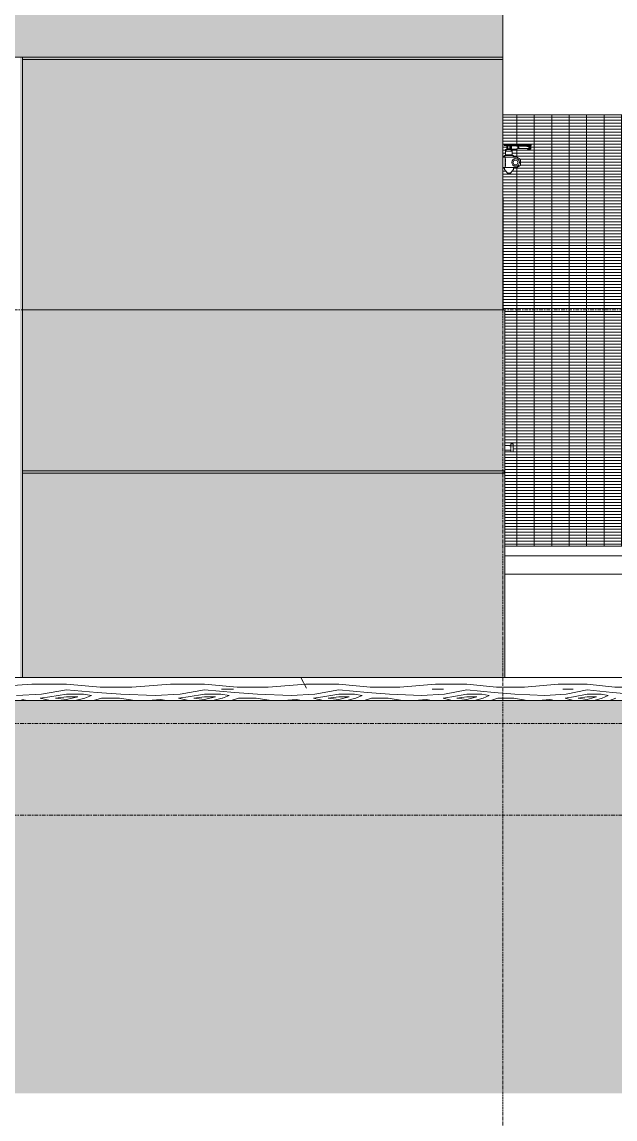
# Model space of a CAD drawing. Header units: millimetres. Extents: x -134153 to 99383, y -5233 to 35400.
# Drawn here: x -35744 to -33164, y -1323 to 3454 of the extents above; entities that cross this region are included whole.
import ezdxf

# ---------------------------------------------------------------- set-up
doc = ezdxf.new("R2010")
doc.units = ezdxf.units.MM
doc.linetypes.add('Centre', pattern=[31.75, 6.35, -4.7625, 15.875, -4.7625])
doc.linetypes.add('Grid Line', pattern=[22.225, 12.7, -3.175, 3.175, -3.175])
for name, color, linetype, lineweight in [('A-DETL-GENF-2', 9, 'Continuous', 9), ('A-DETL-THIN', 151, 'Continuous', 9), ('A-DOOR', 31, 'Continuous', 9), ('A-FLOR-HRAL', 11, 'Continuous', 9), ('A-FLOR-LEVL-2', 51, 'Centre', 9), ('A-WALL', 113, 'Continuous', 9), ('A-WALL-PATT', 111, 'Continuous', 9), ('A-WALL-PATT-2', 111, 'Continuous', 5), ('I-WALL', 2, 'Continuous', 9), ('S-GRID-1', 1, 'Grid Line', 9)]:
    doc.layers.add(name, color=color, linetype=linetype, lineweight=lineweight)

# ---------------------------------------------------------------- blocks, each defined once
blk = doc.blocks.new('FD_01 - FD_01-1200x2200mm-V19-TKCS_MẶT ĐỨNG HƯỚNG BẮC')
at = {"layer": 'A-DOOR'}
for p, q in [((-33646.6, 2918.5), (-33617.2, 2918.5)), ((-33646.6, 2918.5), (-33646.6, 2915.5)), ((-33646.6, 2915.5), (-33617.2, 2915.5)), ((-33632.1, 2914.5), (-33634.1, 2914.5)), ((-33634.1, 2914.5), (-33632.1, 2914.5)), ((-33634.1, 2914), (-33634.1, 2901)), ((-33632.8, 2914), (-33618.4, 2914)), ((-33566.1, 2914.5), (-33632.1, 2914.5)), ((-33631.6, 2914), (-33631.6, 2898)), ((-33630.4, 2914), (-33630.4, 2898)), ((-33621.8, 2898), (-33621.8, 2914)), ((-33592.9, 2914.5), (-33621, 2914.5)), ((-33620.6, 2898), (-33620.6, 2914)), ((-33618.1, 2901), (-33618.1, 2914)), ((-33617.2, 2918.5), (-33616, 2918.5)), ((-33617.2, 2915.5), (-33616, 2915.5)), ((-33616.6, 2918.5), (-33617.1, 2918.5)), ((-33617.1, 2918.5), (-33616.6, 2918.5)), ((-33616.6, 2915.5), (-33617.1, 2915.5)), ((-33617.1, 2915.5), (-33616.6, 2915.5)), ((-33616, 2918.5), (-33590.5, 2918.5)), ((-33616, 2915.5), (-33590.5, 2915.5)), ((-33590.5, 2918.5), (-33589.5, 2918.5)), ((-33590.5, 2915.5), (-33589.5, 2915.5)), ((-33589.5, 2918.5), (-33538.8, 2918.5)), ((-33589.5, 2915.5), (-33538.8, 2915.5)), ((-33566.1, 2914.5), (-33564.1, 2914.5)), ((-33564.1, 2914.5), (-33566.1, 2914.5)), ((-33542.2, 2914.5), (-33544.2, 2914.5)), ((-33543.2, 2914.5), (-33543.2, 2911.4)), ((-33541.7, 2914.5), (-33543.2, 2914.5)), ((-33543.2, 2914.5), (-33542.7, 2914.5)), ((-33542.7, 2920.3), (-33542.7, 2918.5)), ((-33542.7, 2920.3), (-33530.7, 2920.3)), ((-33530.7, 2920.3), (-33542.7, 2920.3)), ((-33542.7, 2914.5), (-33542.7, 2911.5)), ((-33542.2, 2914.5), (-33541.1, 2914.5)), ((-33541.7, 2915.5), (-33541.7, 2914.5)), ((-33541.6, 2914.5), (-33541.7, 2914.5)), ((-33541.7, 2914.5), (-33541.6, 2914.5)), ((-33541.1, 2914.5), (-33538.4, 2914.5)), ((-33541.1, 2911.5), (-33541.1, 2914.5)), ((-33536.7, 2918.5), (-33539.2, 2918.5)), ((-33539.2, 2918.5), (-33536.7, 2918.5)), ((-33536.7, 2915.5), (-33539.2, 2915.5)), ((-33539.2, 2915.5), (-33536.7, 2915.5)), ((-33539.2, 2915.5), (-33536.7, 2915.5)), ((-33536.7, 2915.5), (-33539.2, 2915.5)), ((-33538.8, 2918.5), (-33537.2, 2918.5)), ((-33537.2, 2918.5), (-33538.8, 2918.5)), ((-33538.8, 2915.5), (-33537.2, 2915.5)), ((-33537.2, 2915.5), (-33538.8, 2915.5)), ((-33538.4, 2914.5), (-33535.3, 2914.5)), ((-33538.3, 2918.5), (-33536.7, 2918.5)), ((-33536.7, 2918.5), (-33538.3, 2918.5)), ((-33537.2, 2918.5), (-33529.5, 2918.5)), ((-33537.2, 2915.5), (-33529.5, 2915.5)), ((-33534.4, 2914.5), (-33536.4, 2914.5)), ((-33533.7, 2914.5), (-33535.8, 2914.5)), ((-33535.4, 2914.5), (-33533.2, 2914.5)), ((-33535.3, 2914.5), (-33535.3, 2900.5)), ((-33533.5, 2914.5), (-33535, 2914.5)), ((-33534.4, 2914.5), (-33532.9, 2914.5)), ((-33532.9, 2914.5), (-33531.2, 2914.5)), ((-33532.9, 2900.5), (-33532.9, 2914.5)), ((-33531.7, 2914.5), (-33531.7, 2915.5)), ((-33530.7, 2918.5), (-33530.7, 2920.3)), ((-33530.2, 2900.5), (-33530.2, 2914.5)), ((-33529.5, 2918.5), (-33529.5, 2918.5)), ((-33529.5, 2915.5), (-33529.5, 2915.5)), ((-33529.1, 2915.5), (-33529.1, 2918.5)), ((-33645.1, 2872), (-33645.1, 2865)), ((-33642.5, 2872), (-33645.1, 2872)), ((-33645.1, 2872), (-33630.6, 2872)), ((-33641, 2892), (-33641, 2898)), ((-33641, 2898), (-33636.9, 2898)), ((-33636.9, 2892), (-33641, 2892)), ((-33641, 2881.1), (-33641, 2889.4)), ((-33641, 2876), (-33611, 2876)), ((-33641, 2876), (-33635.7, 2876)), ((-33636.9, 2898), (-33615.3, 2898)), ((-33636.9, 2892), (-33636.9, 2898)), ((-33615.3, 2892), (-33636.9, 2892)), ((-33635.6, 2876), (-33628.3, 2876)), ((-33635.6, 2874), (-33635.6, 2876)), ((-33631.9, 2874), (-33635.6, 2874)), ((-33634.6, 2874), (-33634.6, 2872)), ((-33633.4, 2874), (-33634.6, 2874)), ((-33634.6, 2874), (-33634.3, 2874)), ((-33634.3, 2874), (-33633.4, 2874)), ((-33618.4, 2901), (-33632.8, 2901)), ((-33627.9, 2874), (-33631.9, 2874)), ((-33631.9, 2874), (-33627.9, 2874)), ((-33628.3, 2874), (-33631.9, 2874)), ((-33630.6, 2872), (-33606, 2872)), ((-33628.3, 2876), (-33618.2, 2876)), ((-33628.3, 2876), (-33628.3, 2874)), ((-33623.2, 2874), (-33628.3, 2874)), ((-33623.2, 2874), (-33627.9, 2874)), ((-33627.9, 2874), (-33623.2, 2874)), ((-33623.2, 2874), (-33619.2, 2874)), ((-33616.9, 2874), (-33623.2, 2874)), ((-33618.2, 2874), (-33623.2, 2874)), ((-33621, 2900.5), (-33592.9, 2900.5)), ((-33619.2, 2874), (-33616.6, 2874)), ((-33618.2, 2876), (-33615.5, 2876)), ((-33618.2, 2874), (-33618.2, 2876)), ((-33616.9, 2874), (-33618.2, 2874)), ((-33617.7, 2901.4), (-33617.7, 2913.6)), ((-33617.7, 2901.4), (-33617.7, 2913.6)), ((-33617.4, 2876), (-33611, 2876)), ((-33616.6, 2874), (-33616.9, 2874)), ((-33615.5, 2874), (-33616.9, 2874)), ((-33616.6, 2872), (-33616.6, 2874)), ((-33615.5, 2874), (-33615.5, 2876)), ((-33615.3, 2898), (-33611, 2898)), ((-33615.3, 2892), (-33615.3, 2898)), ((-33611, 2892), (-33615.3, 2892)), ((-33611, 2898), (-33611, 2892)), ((-33611, 2889.4), (-33611, 2881.1)), ((-33611, 2876), (-33611, 2876)), ((-33606, 2872), (-33608.6, 2872)), ((-33606, 2865), (-33606, 2872)), ((-33588.2, 2913.5), (-33592.9, 2913.5)), ((-33592.9, 2901.5), (-33588.2, 2901.5)), ((-33538.2, 2912.5), (-33588.2, 2912.5)), ((-33588.2, 2902.5), (-33538.2, 2902.5)), ((-33544.2, 2900.5), (-33542.2, 2900.5)), ((-33543.2, 2903.6), (-33543.2, 2900.5)), ((-33542.7, 2903.5), (-33542.7, 2900.5)), ((-33542.7, 2900.5), (-33542.2, 2900.5)), ((-33541.1, 2900.5), (-33542.2, 2900.5)), ((-33541.1, 2900.5), (-33541.1, 2903.5)), ((-33538.4, 2900.5), (-33541.1, 2900.5)), ((-33540.1, 2911.5), (-33538.2, 2911.5)), ((-33538.2, 2903.5), (-33540.1, 2903.5)), ((-33539.8, 2900.5), (-33538.3, 2900.5)), ((-33535.3, 2900.5), (-33538.4, 2900.5)), ((-33538.2, 2911.5), (-33537.9, 2911.5)), ((-33537.9, 2903.5), (-33538.2, 2903.5)), ((-33537.9, 2911.5), (-33536.2, 2911.5)), ((-33536.2, 2903.5), (-33537.9, 2903.5)), ((-33536.4, 2900.5), (-33534.4, 2900.5)), ((-33536.2, 2903.5), (-33536.2, 2911.5)), ((-33535, 2900.5), (-33533.7, 2900.5)), ((-33532.9, 2900.5), (-33534.4, 2900.5)), ((-33531.5, 2900.5), (-33532.9, 2900.5)), ((-33641, 2865), (-33652.6, 2865)), ((-33652.6, 2820), (-33641, 2820)), ((-33639.4, 2865), (-33645.1, 2865)), ((-33645.1, 2865), (-33642.5, 2865)), ((-33645.1, 2820), (-33645.1, 2812.4)), ((-33644.4, 2820), (-33645.1, 2820)), ((-33645.1, 2820), (-33639.4, 2820)), ((-33641.2, 2823), (-33641.2, 2862)), ((-33641, 2865), (-33639.9, 2865)), ((-33639.9, 2820), (-33641, 2820)), ((-33639.9, 2865), (-33636.9, 2865)), ((-33636.9, 2820), (-33639.9, 2820)), ((-33636.9, 2865), (-33592.7, 2865)), ((-33592.7, 2820), (-33636.9, 2820)), ((-33607.8, 2842.5), (-33602, 2852.5)), ((-33602, 2832.5), (-33607.8, 2842.5)), ((-33606.1, 2812.4), (-33606.1, 2820)), ((-33602, 2852.5), (-33590.4, 2852.5)), ((-33590.4, 2832.5), (-33602, 2832.5)), ((-33591.8, 2864.7), (-33576.2, 2856.1)), ((-33576.2, 2828.9), (-33591.8, 2820.3)), ((-33590.4, 2852.5), (-33584.7, 2842.5)), ((-33584.7, 2842.5), (-33590.4, 2832.5)), ((-33575.2, 2854.3), (-33575.2, 2830.7)), ((-33644.8, 2811.7), (-33631.8, 2796.3)), ((-33629.2, 2797), (-33631.1, 2797)), ((-33631.1, 2797), (-33629.2, 2797)), ((-33629.1, 2796), (-33622.1, 2796)), ((-33622.1, 2796), (-33629.1, 2796)), ((-33620, 2797), (-33621.9, 2797)), ((-33621.9, 2797), (-33620, 2797)), ((-33619.3, 2796.3), (-33606.3, 2811.7)), ((-33650.6, 2685), (-33652.6, 2685)), ((-33650.6, 2200), (-33650.6, 2685)), ((-33617.6, 1610), (-33642.6, 1610)), ((-33642.6, 1590), (-33617.6, 1590)), ((-33617.6, 1610), (-33617.6, 1617.5)), ((-33607.5, 1617.5), (-33617.6, 1617.5)), ((-33617.6, 1600), (-33617.6, 1610)), ((-33617.6, 1609.7), (-33617.6, 1608.7)), ((-33617.6, 1590), (-33617.6, 1600)), ((-33617.6, 1591.3), (-33617.6, 1590.3)), ((-33617.6, 1582.5), (-33617.6, 1590)), ((-33607.5, 1582.5), (-33617.6, 1582.5)), ((-33607.5, 1617.5), (-33607.5, 1610)), ((-33607.5, 1610), (-33607.5, 1600)), ((-33607.5, 1600), (-33607.5, 1590)), ((-33607.5, 1590), (-33607.5, 1582.5)), ((-33644.6, 1489.7), (-33644.6, 1500)), ((-33642.6, 1495.1), (-33644.6, 1495.1)), ((-33642.6, 1503), (-33642.6, 1503)), ((-33642.6, 1503), (-33642.6, 1497)), ((-33642.6, 1497), (-33642.6, 1497)), ((-33642.6, 1495.1), (-33642.6, 1495.1)), ((-33642.6, 1495.1), (-33642.6, 1481.2)), ((-33642.6, 1481.2), (-33642.6, 1481.2))]:
    blk.add_line(p, q, dxfattribs=at)
at = {"layer": 'A-DOOR', "flags": 128}
for points in [[(-33538.9, 2907.5), (-33538.9, 2908.3), (-33539, 2909), (-33539.2, 2909.7), (-33539.4, 2910.4), (-33539.7, 2911), (-33540.1, 2911.5)], [(-33540.1, 2903.5), (-33539.7, 2904), (-33539.4, 2904.6), (-33539.2, 2905.3), (-33539, 2906), (-33538.9, 2906.7), (-33538.9, 2907.5)], [(-33641, 2865), (-33641, 2864.9), (-33641.1, 2864.7), (-33641.1, 2864.3), (-33641.2, 2863.9), (-33641.2, 2863.3), (-33641.2, 2862.7), (-33641.2, 2862)], [(-33641.2, 2862), (-33641.2, 2862.7), (-33641.2, 2863.3), (-33641.2, 2863.9), (-33641.1, 2864.3), (-33641.1, 2864.7), (-33641, 2864.9)], [(-33641.2, 2823), (-33641.2, 2822.3), (-33641.2, 2821.7), (-33641.2, 2821.1), (-33641.1, 2820.7), (-33641.1, 2820.3), (-33641, 2820.1), (-33641, 2820)], [(-33641, 2820.1), (-33641.1, 2820.3), (-33641.1, 2820.7), (-33641.2, 2821.1), (-33641.2, 2821.7), (-33641.2, 2822.3), (-33641.2, 2823)], [(-33644.8, 2811.7), (-33644.8, 2811.7), (-33644.9, 2811.8), (-33644.9, 2811.8), (-33644.9, 2811.8), (-33644.9, 2811.9), (-33644.9, 2811.9), (-33645, 2812), (-33645, 2812), (-33645, 2812), (-33645, 2812.1), (-33645, 2812.1), (-33645, 2812.2), (-33645, 2812.2), (-33645.1, 2812.3), (-33645.1, 2812.3), (-33645.1, 2812.3), (-33645.1, 2812.4), (-33645.1, 2812.4)], [(-33631.1, 2796), (-33631.2, 2796), (-33631.2, 2796), (-33631.2, 2796), (-33631.3, 2796), (-33631.3, 2796), (-33631.4, 2796), (-33631.4, 2796), (-33631.4, 2796), (-33631.5, 2796.1), (-33631.5, 2796.1), (-33631.5, 2796.1), (-33631.6, 2796.1), (-33631.6, 2796.1), (-33631.6, 2796.1), (-33631.7, 2796.2), (-33631.7, 2796.2), (-33631.7, 2796.2), (-33631.7, 2796.2), (-33631.8, 2796.3), (-33631.8, 2796.3), (-33631.8, 2796.3), (-33631.8, 2796.3)], [(-33631.1, 2796), (-33631.1, 2796), (-33631.1, 2796), (-33631.1, 2796), (-33631.1, 2796), (-33631, 2796), (-33631, 2796), (-33630.9, 2796), (-33630.9, 2796), (-33630.8, 2796), (-33630.7, 2796), (-33630.6, 2796), (-33630.5, 2796), (-33630.4, 2796), (-33630.3, 2796), (-33630.2, 2796), (-33630, 2796), (-33629.9, 2796), (-33629.8, 2796), (-33629.6, 2796), (-33629.4, 2796), (-33629.3, 2796), (-33629.1, 2796), (-33628.9, 2796), (-33628.8, 2796), (-33628.6, 2796), (-33628.4, 2796), (-33628.2, 2796), (-33628, 2796), (-33627.8, 2796), (-33627.6, 2796), (-33627.4, 2796), (-33627.2, 2796), (-33626.9, 2796), (-33626.7, 2796), (-33626.5, 2796), (-33626.3, 2796), (-33626.1, 2796), (-33625.8, 2796), (-33625.6, 2796), (-33625.4, 2796), (-33625.2, 2796), (-33625, 2796), (-33624.7, 2796), (-33624.5, 2796), (-33624.3, 2796), (-33624.1, 2796), (-33623.9, 2796), (-33623.7, 2796), (-33623.4, 2796), (-33623.2, 2796), (-33623, 2796), (-33622.8, 2796), (-33622.7, 2796), (-33622.5, 2796), (-33622.3, 2796), (-33622.1, 2796), (-33621.9, 2796), (-33621.8, 2796), (-33621.6, 2796), (-33621.5, 2796), (-33621.3, 2796), (-33621.2, 2796), (-33621, 2796), (-33620.9, 2796), (-33620.8, 2796), (-33620.7, 2796), (-33620.6, 2796), (-33620.5, 2796), (-33620.4, 2796), (-33620.3, 2796), (-33620.2, 2796), (-33620.2, 2796), (-33620.1, 2796), (-33620.1, 2796), (-33620, 2796), (-33620, 2796), (-33620, 2796), (-33620, 2796)], [(-33620, 2796), (-33620, 2796), (-33620, 2796), (-33620, 2796), (-33620.1, 2796), (-33620.1, 2796), (-33620.1, 2796), (-33620.2, 2796), (-33620.3, 2796), (-33620.3, 2796), (-33620.4, 2796), (-33620.5, 2796), (-33620.6, 2796), (-33620.7, 2796), (-33620.8, 2796), (-33621, 2796), (-33621.1, 2796), (-33621.2, 2796), (-33621.4, 2796), (-33621.5, 2796), (-33621.7, 2796), (-33621.8, 2796), (-33622, 2796), (-33622.2, 2796), (-33622.4, 2796), (-33622.6, 2796), (-33622.7, 2796), (-33622.9, 2796), (-33623.1, 2796), (-33623.3, 2796), (-33623.5, 2796), (-33623.8, 2796), (-33624, 2796), (-33624.2, 2796), (-33624.4, 2796), (-33624.6, 2796), (-33624.8, 2796), (-33625.1, 2796), (-33625.3, 2796), (-33625.5, 2796), (-33625.7, 2796), (-33625.9, 2796), (-33626.2, 2796), (-33626.4, 2796), (-33626.6, 2796), (-33626.8, 2796), (-33627, 2796), (-33627.3, 2796), (-33627.5, 2796), (-33627.7, 2796), (-33627.9, 2796), (-33628.1, 2796), (-33628.3, 2796), (-33628.5, 2796), (-33628.7, 2796), (-33628.8, 2796), (-33629, 2796), (-33629.2, 2796), (-33629.4, 2796), (-33629.5, 2796), (-33629.7, 2796), (-33629.8, 2796), (-33630, 2796), (-33630.1, 2796), (-33630.2, 2796), (-33630.3, 2796), (-33630.5, 2796), (-33630.6, 2796), (-33630.7, 2796), (-33630.7, 2796), (-33630.8, 2796), (-33630.9, 2796), (-33630.9, 2796), (-33631, 2796), (-33631, 2796), (-33631.1, 2796), (-33631.1, 2796), (-33631.1, 2796), (-33631.1, 2796)], [(-33619.3, 2796.3), (-33619.3, 2796.3), (-33619.3, 2796.3), (-33619.4, 2796.2), (-33619.4, 2796.2), (-33619.4, 2796.2), (-33619.5, 2796.2), (-33619.5, 2796.2), (-33619.5, 2796.1), (-33619.5, 2796.1), (-33619.6, 2796.1), (-33619.6, 2796.1), (-33619.6, 2796.1), (-33619.7, 2796.1), (-33619.7, 2796), (-33619.7, 2796), (-33619.8, 2796), (-33619.8, 2796), (-33619.9, 2796), (-33619.9, 2796), (-33619.9, 2796), (-33620, 2796), (-33620, 2796)], [(-33606.1, 2812.4), (-33606.1, 2812.4), (-33606.1, 2812.3), (-33606.1, 2812.3), (-33606.1, 2812.2), (-33606.1, 2812.2), (-33606.1, 2812.1), (-33606.1, 2812.1), (-33606.1, 2812.1), (-33606.1, 2812), (-33606.2, 2812), (-33606.2, 2811.9), (-33606.2, 2811.9), (-33606.2, 2811.9), (-33606.2, 2811.8), (-33606.3, 2811.8), (-33606.3, 2811.7), (-33606.3, 2811.7), (-33606.3, 2811.7)]]:
    blk.add_lwpolyline(points, dxfattribs=at)
at = {"layer": 'A-DOOR'}
for centre, radius, start, end in [((-33596.2, 2842.5), 17, 0, 180), ((-33596.2, 2842.5), 17, 180, 360), ((-33596.2, 2842.5), 16.5, 0, 180), ((-33596.2, 2842.5), 16.5, 180, 0), ((-33596.2, 2842.5), 17, 105, 120), ((-33596.2, 2842.5), 17, 240, 255), ((-33592.7, 2863), 2, 60.8025, 90), ((-33592.7, 2822), 2, 270, 299.1975), ((-33577.2, 2854.3), 2, 0, 60.8025), ((-33577.2, 2830.7), 2, 299.1975, 0)]:
    blk.add_arc(centre, radius, start, end, dxfattribs=at)
for centre, major_axis, ratio, start_param, end_param in [((-33621, 2907.5), (0, 7), 0.965835, 6.029595, 6.536775), ((-33617.9, 2907.5), (0, 6.79), 0.259156, 4.712389, 5.992125), ((-33592.9, 2907.5), (0, 7), 0.965835, 4.712389, 6.544985), ((-33544.2, 2907.5), (0, 7), 0.259156, 0, 1.047198), ((-33542.2, 2907.5), (0, 7), 0.259156, 0, 1.047198), ((-33536.4, 2907.5), (0, 7), 0.259156, 0, 1.308997), ((-33534.4, 2907.5), (0, 7), 0.259156, 0, 1.570796), ((-33641, 2886), (0, 6), 0.000349, 5.323254, 6.283185), ((-33641, 2888), (0, 12), 0.000349, 2.181662, 3.141593), ((-33621, 2907.5), (0, 7), 0.965835, 3.141593, 3.395183), ((-33619.8, 2907.5), (0, 6.79), 0.259156, 4.712389, 5.736177), ((-33619.8, 2907.5), (0, 6.79), 0.259156, 3.688601, 4.712389), ((-33617.7, 2907.5), (0, 2.5), 0.259156, 4.712389, 7.853982), ((-33617.7, 2907.5), (0, 2.5), 0.259156, 1.570796, 4.712389), ((-33617.9, 2907.5), (0, 6.79), 0.259156, 3.432653, 4.712389), ((-33611, 2886), (0, 6), 0.000349, 5.323254, 6.283185), ((-33611, 2888), (0, 12), 0.000349, 2.181662, 3.141593), ((-33592.9, 2907.5), (0, 7), 0.965835, 2.879793, 4.712389), ((-33588.2, 2907.5), (0, 6), 0.965835, 4.712389, 6.283185), ((-33588.2, 2907.5), (0, 6), 0.965835, 3.141593, 4.712389), ((-33588.2, 2907.5), (0, 5), 0.965835, 4.712389, 6.021386), ((-33588.2, 2907.5), (0, 5), 0.965835, 3.403392, 4.712389), ((-33544.2, 2907.5), (0, 7), 0.259156, 2.094395, 3.141593), ((-33542.2, 2907.5), (0, 7), 0.259156, 2.094395, 3.141593), ((-33538.2, 2907.5), (0, 5), 0.965835, 2.879793, 3.141593), ((-33536.4, 2907.5), (0, 7), 0.259156, 1.832596, 3.141593), ((-33537, 2907.5), (0, 2.5), 0.259156, 4.712389, 7.853982), ((-33537, 2907.5), (0, 2.5), 0.259156, 4.712389, 7.853982), ((-33537, 2907.5), (0, 2.5), 0.259156, 1.570796, 4.712389), ((-33537, 2907.5), (0, 2.5), 0.259156, 1.570796, 4.712389), ((-33534.4, 2907.5), (0, 7), 0.259156, 1.570796, 3.141593), ((-33539.1, 2907.5), (0, 5), 0.965835, 4.942493, 5.632805), ((-33539.1, 2907.5), (0, 5), 0.965835, 3.791973, 4.482285), ((-33538.2, 2907.5), (0, 5), 0.965835, 5.235988, 5.759587), ((-33538.2, 2907.5), (0, 5), 0.965835, 3.665191, 4.18879), ((-33535, 2907.5), (0, 2.5), 0.259156, 4.712389, 7.853982), ((-33535, 2907.5), (0, 2.5), 0.259156, 1.570796, 4.712389)]:
    blk.add_ellipse(centre, major_axis=major_axis, ratio=ratio, start_param=start_param, end_param=end_param, dxfattribs=at)
for points, knots in [([(-33617.7, 2913.6), (-33617.5, 2913.5), (-33617, 2913.2), (-33616.5, 2912.8), (-33616.1, 2912.5), (-33615.8, 2912.3), (-33615.6, 2912), (-33615.4, 2911.8), (-33615.3, 2911.7), (-33615.2, 2911.5), (-33615, 2911.3), (-33614.9, 2911.1), (-33614.7, 2910.8), (-33614.6, 2910.6), (-33614.5, 2910.4), (-33614.4, 2910.3), (-33614.3, 2910), (-33614.1, 2909.8), (-33614, 2909.4), (-33613.9, 2909), (-33613.8, 2908.7), (-33613.7, 2908.2), (-33613.7, 2907.8), (-33613.7, 2907.5)], [0, 0, 0, 0, 0.1, 0.2, 0.25, 0.3, 0.35, 0.375, 0.4, 0.425, 0.45, 0.5, 0.55, 0.575, 0.6, 0.625, 0.65, 0.7, 0.75, 0.8, 0.85, 0.9, 1, 1, 1, 1]), ([(-33613.7, 2907.5), (-33613.7, 2907.2), (-33613.7, 2906.8), (-33613.8, 2906.3), (-33613.9, 2906), (-33614, 2905.6), (-33614.1, 2905.2), (-33614.3, 2905), (-33614.4, 2904.7), (-33614.5, 2904.6), (-33614.6, 2904.4), (-33614.7, 2904.2), (-33614.9, 2903.9), (-33615, 2903.7), (-33615.2, 2903.5), (-33615.3, 2903.3), (-33615.4, 2903.2), (-33615.6, 2903), (-33615.8, 2902.7), (-33616.1, 2902.5), (-33616.5, 2902.2), (-33617, 2901.8), (-33617.5, 2901.5), (-33617.7, 2901.4)], [0, 0, 0, 0, 0.1, 0.15, 0.2, 0.25, 0.3, 0.35, 0.375, 0.4, 0.425, 0.45, 0.5, 0.55, 0.575, 0.6, 0.625, 0.65, 0.7, 0.75, 0.8, 0.9, 1, 1, 1, 1]), ([(-33641, 2852), (-33641, 2853.2), (-33640.9, 2855), (-33640.8, 2856.9), (-33640.7, 2857.9), (-33640.5, 2858.5), (-33640.4, 2858.7), (-33640.2, 2858.4), (-33640.1, 2857.6), (-33640, 2856.4), (-33639.9, 2855.4), (-33639.9, 2854.9)], [0, 0, 0, 0, 0.2, 0.3, 0.4, 0.5, 0.6, 0.7, 0.8, 0.9, 1, 1, 1, 1]), ([(-33639.9, 2854.9), (-33639.9, 2856), (-33640, 2857.3), (-33640.2, 2858.4), (-33640.4, 2858.7), (-33640.5, 2858.5), (-33640.7, 2857.9), (-33640.8, 2856.9), (-33640.9, 2855.5), (-33641, 2853.8), (-33641, 2852.6), (-33641, 2852)], [0, 0, 0, 0, 0.2, 0.3, 0.4, 0.5, 0.6, 0.7, 0.8, 0.9, 1, 1, 1, 1]), ([(-33639.9, 2849.1), (-33639.9, 2848), (-33640, 2846.7), (-33640.2, 2845.6), (-33640.4, 2845.3), (-33640.5, 2845.5), (-33640.7, 2846.1), (-33640.8, 2847.1), (-33640.9, 2848.5), (-33641, 2850.2), (-33641, 2851.4), (-33641, 2852)], [0, 0, 0, 0, 0.2, 0.3, 0.4, 0.5, 0.6, 0.7, 0.8, 0.9, 1, 1, 1, 1]), ([(-33641, 2852), (-33641, 2850.8), (-33640.9, 2849), (-33640.8, 2847.1), (-33640.7, 2846.1), (-33640.5, 2845.5), (-33640.4, 2845.3), (-33640.2, 2845.6), (-33640.1, 2846.4), (-33640, 2847.6), (-33639.9, 2848.6), (-33639.9, 2849.1)], [0, 0, 0, 0, 0.2, 0.3, 0.4, 0.5, 0.6, 0.7, 0.8, 0.9, 1, 1, 1, 1]), ([(-33641, 2833), (-33641, 2834.2), (-33640.9, 2836), (-33640.8, 2837.9), (-33640.7, 2838.9), (-33640.5, 2839.5), (-33640.4, 2839.7), (-33640.2, 2839.4), (-33640.1, 2838.6), (-33640, 2837.4), (-33639.9, 2836.4), (-33639.9, 2835.9)], [0, 0, 0, 0, 0.2, 0.3, 0.4, 0.5, 0.6, 0.7, 0.8, 0.9, 1, 1, 1, 1]), ([(-33639.9, 2835.9), (-33639.9, 2837), (-33640, 2838.3), (-33640.2, 2839.4), (-33640.4, 2839.7), (-33640.5, 2839.5), (-33640.7, 2838.9), (-33640.8, 2837.9), (-33640.9, 2836.5), (-33641, 2834.8), (-33641, 2833.6), (-33641, 2833)], [0, 0, 0, 0, 0.2, 0.3, 0.4, 0.5, 0.6, 0.7, 0.8, 0.9, 1, 1, 1, 1]), ([(-33639.9, 2830.1), (-33639.9, 2829), (-33640, 2827.7), (-33640.2, 2826.6), (-33640.4, 2826.3), (-33640.5, 2826.5), (-33640.7, 2827.1), (-33640.8, 2828.1), (-33640.9, 2829.5), (-33641, 2831.2), (-33641, 2832.4), (-33641, 2833)], [0, 0, 0, 0, 0.2, 0.3, 0.4, 0.5, 0.6, 0.7, 0.8, 0.9, 1, 1, 1, 1]), ([(-33641, 2833), (-33641, 2831.8), (-33640.9, 2830), (-33640.8, 2828.1), (-33640.7, 2827.1), (-33640.5, 2826.5), (-33640.4, 2826.3), (-33640.2, 2826.6), (-33640.1, 2827.4), (-33640, 2828.6), (-33639.9, 2829.6), (-33639.9, 2830.1)], [0, 0, 0, 0, 0.2, 0.3, 0.4, 0.5, 0.6, 0.7, 0.8, 0.9, 1, 1, 1, 1])]:
    blk.add_open_spline(points, degree=3, knots=knots, dxfattribs=at)
for points in [[(-33639.9, 2854.9), (-33639.9, 2854.4), (-33639.8, 2853.5), (-33639.7, 2852.5), (-33639.7, 2852)], [(-33639.8, 2853.5), (-33639.8, 2854), (-33639.9, 2854.4), (-33639.9, 2854.9)], [(-33639.7, 2852), (-33639.7, 2851.5), (-33639.8, 2850.5), (-33639.9, 2849.6), (-33639.9, 2849.1)], [(-33639.9, 2849.1), (-33639.9, 2849.6), (-33639.8, 2850), (-33639.8, 2850.5)], [(-33639.9, 2835.9), (-33639.9, 2835.4), (-33639.8, 2834.5), (-33639.7, 2833.5), (-33639.7, 2833)], [(-33639.8, 2834.5), (-33639.8, 2835), (-33639.9, 2835.4), (-33639.9, 2835.9)], [(-33639.7, 2833), (-33639.7, 2832.5), (-33639.8, 2831.5), (-33639.9, 2830.6), (-33639.9, 2830.1)], [(-33639.9, 2830.1), (-33639.9, 2830.6), (-33639.8, 2831), (-33639.8, 2831.5)]]:
    blk.add_open_spline(points, degree=3, dxfattribs=at)
blk = doc.blocks.new('NBS_CLDPhysicalSecuritySystems_MtlMeshPnlFncngSym_CLDModsecSecurusS3_InfillPanel - NBS_CLDPhysicalSecuritySystems_MtlMeshPnlFncngSym_CLDModsecSecurusS2_InfillPanel-V85-TKCS_MẶT ĐỨNG HƯỚNG BẮC')
at = {"layer": 'A-FLOR-HRAL'}
h = blk.add_hatch(dxfattribs=at)
h.set_pattern_fill('FP_7', color=256, style=0, pattern_type=2)
h.set_pattern_definition([(0, (-30703.501, 1050), (0, 13), []), (90, (-30703.5, 1050), (-76, 5e-15), [])])
h.paths.add_polyline_path([(-30917.5, 1171), (-30703.5, 1171), (-30703.5, 3050), (-30917.5, 3050), (-30917.5, 1273)])
h.paths.add_polyline_path([(-31917.5, 1171), (-30957.5, 1171), (-30957.5, 3050), (-31917.5, 3050), (-31917.5, 1273)])
h.paths.add_polyline_path([(-32917.5, 1171), (-31957.5, 1171), (-31957.5, 3050), (-32917.5, 3050), (-32917.5, 1273)])
h.paths.add_polyline_path([(-32992.1, 1171), (-32957.5, 1171), (-32957.5, 3050), (-33652.6, 3050), (-33652.6, 2862), (-33641.2, 2862), (-33642.5, 2823), (-33652.6, 2823), (-33652.6, 2685), (-33650.6, 2685), (-33650.6, 2200), (-33642.6, 2198.7), (-33642.6, 1609.7), (-33607.5, 1608.5), (-33607.5, 1591.5), (-33642.6, 1590), (-33642.6, 1500), (-33644.6, 1500), (-33644.6, 1495.1), (-33642.6, 1495.1), (-33642.6, 1171), (-33388.8, 1171)])
h.paths.add_polyline_path([(-33617.6, 1582.5), (-33617.6, 1590), (-33607.5, 1590), (-33607.5, 1582.5)])
h.paths.add_polyline_path([(-33607.5, 1610), (-33617.6, 1610), (-33617.6, 1617.5), (-33607.5, 1617.5)])
h.paths.add_polyline_path([(-33592.7, 2865), (-33599.9, 2858.5), (-33599.3, 2859.9), (-33596.2, 2862.3)])
h.paths.add_polyline_path([(-33627.8, 2796.3), (-33631.8, 2798), (-33644.4, 2816), (-33644.4, 2820), (-33638.3, 2820), (-33639.7, 2846.9), (-33641.2, 2865), (-33642.5, 2865), (-33641, 2872), (-33608.6, 2872), (-33608.2, 2865), (-33592.7, 2865), (-33591.8, 2864.7), (-33575.2, 2854.3), (-33576.2, 2828.9), (-33591.8, 2820.3), (-33592.7, 2820), (-33606.7, 2820), (-33608.2, 2812.2), (-33622.8, 2796.3), (-33627.1, 2796.3)])
h.paths.add_polyline_path([(-33623.2, 2874), (-33625.6, 2876), (-33620.5, 2875.1)])
h.paths.add_polyline_path([(-33631.9, 2874), (-33633, 2876), (-33630.6, 2874.7)])
h.paths.add_polyline_path([(-33635.6, 2876.3), (-33641, 2877.4), (-33641, 2891.8), (-33611, 2890.5), (-33612.6, 2876.3), (-33635.3, 2876.3)])
h.paths.add_polyline_path([(-33615.3, 2892), (-33641, 2892), (-33641, 2898), (-33630.8, 2898), (-33629.1, 2914), (-33588.1, 2912.4), (-33586.2, 2907.5), (-33588.5, 2902.2), (-33591.2, 2900.7), (-33621.3, 2900), (-33621, 2898), (-33611, 2898), (-33612.6, 2892), (-33613.2, 2892)])
h.paths.add_polyline_path([(-33536.3, 2900.5), (-33538.4, 2900.5), (-33540.3, 2902.7), (-33541.6, 2903.5), (-33584.8, 2904), (-33583.5, 2908.3), (-33585.8, 2911.8), (-33583.6, 2912.3), (-33541.5, 2912.3), (-33539.4, 2914.5), (-33535.3, 2914.5), (-33535.3, 2900.5)])
h.paths.add_polyline_path([(-33531.8, 2900.5), (-33532.9, 2900.5), (-33534.2, 2908.3), (-33531.7, 2914.5), (-33531.8, 2906.7)])
h.paths.add_polyline_path([(-33616.4, 2902.2), (-33613.7, 2907.5), (-33616.1, 2912.4), (-33617.6, 2912.8), (-33616.5, 2903.3)])
h.paths.add_polyline_path([(-33540, 2911.5), (-33539.8, 2911.8), (-33540, 2911.8)])
h.paths.add_polyline_path([(-33591.2, 2914.5), (-33646.6, 2915.5), (-33646.6, 2918.5), (-33538.8, 2918.5), (-33540.1, 2915.5), (-33590.5, 2914.5)])
h.paths.add_polyline_path([(-33533, 2915.5), (-33537.2, 2916.4), (-33537.2, 2918.5), (-33529.5, 2918.5), (-33529.5, 2915.5), (-33532.9, 2915.5)])
h.paths.add_polyline_path([(-33617.2, 2915.5), (-33616, 2915.5), (-33617.2, 2917.5)])
for p, q in [((-32957.4, 3050), (-33652.6, 3050)), ((-32957.5, 3050), (-32957.5, 1171)), ((-32953.5, 3050), (-32957.5, 3050)), ((-32921.5, 3050), (-32953.5, 3050)), ((-32917.5, 3050), (-32921.5, 3050)), ((-31957.4, 3050), (-32917.6, 3050)), ((-32917.5, 1171), (-32917.5, 3050)), ((-31957.5, 3050), (-31957.5, 1171)), ((-31953.5, 3050), (-31957.5, 3050)), ((-31921.5, 3050), (-31953.5, 3050)), ((-31917.5, 3050), (-31921.5, 3050)), ((-30957.4, 3050), (-31917.6, 3050)), ((-31917.5, 1171), (-31917.5, 3050)), ((-30957.5, 3050), (-30957.5, 1171)), ((-30953.5, 3050), (-30957.5, 3050)), ((-30921.5, 3050), (-30953.5, 3050)), ((-30917.5, 3050), (-30921.5, 3050)), ((-30703.5, 3050), (-30917.6, 3050)), ((-30917.5, 1171), (-30917.5, 3050)), ((-30703.5, 1171), (-33642.6, 1171)), ((-32953.5, 1171), (-32957.4, 1171)), ((-32921.5, 1171), (-32953.5, 1171)), ((-32917.6, 1171), (-32921.5, 1171)), ((-31953.5, 1171), (-31957.4, 1171)), ((-31921.5, 1171), (-31953.5, 1171)), ((-31917.6, 1171), (-31921.5, 1171)), ((-30953.5, 1171), (-30957.4, 1171)), ((-30921.5, 1171), (-30953.5, 1171)), ((-30917.6, 1171), (-30921.5, 1171)), ((-33642.6, 1130), (-30703.5, 1130))]:
    blk.add_line(p, q, dxfattribs=at)
blk = doc.blocks.new('FP_99-TKCS_MẶT ĐỨNG HƯỚNG BẮC')
at = {"layer": 'A-WALL-PATT'}
for p, q in [((-34505.7, 552.9), (-34531.2, 599.3)), ((-35872.1, 558.5), (-35701.7, 570.7)), ((-35768.6, 521.9), (-35659.2, 528)), ((-35701.7, 570.7), (-35549.9, 570.7)), ((-35659.1, 528), (-35549.9, 546.3)), ((-35622.7, 515.8), (-35549.9, 528)), ((-35549.9, 570.7), (-35404.7, 558.5)), ((-35416.8, 534.1), (-35549.9, 546.3)), ((-35549.9, 528), (-35477.3, 528)), ((-35477.2, 528), (-35441, 521.9)), ((-35416.8, 534.1), (-35314.3, 528)), ((-35404.7, 558.5), (-35266.1, 558.5)), ((-35314.3, 528), (-35164.1, 521.9)), ((-35266.1, 558.5), (-35098.3, 570.7)), ((-35164.1, 521.9), (-35056.5, 528)), ((-35098.3, 570.7), (-34949.4, 570.7)), ((-35056.5, 528), (-34949.4, 546.3)), ((-35020.8, 515.8), (-34949.4, 528)), ((-34949.4, 570.7), (-34807.5, 558.5)), ((-34819.3, 534.1), (-34949.4, 546.3)), ((-34949.4, 528), (-34878.3, 528)), ((-34878.3, 528), (-34842.9, 521.9)), ((-34875.9, 549.8), (-34823.9, 549.8)), ((-34819.3, 534.1), (-34719.4, 528)), ((-34807.5, 558.5), (-34672.6, 558.5)), ((-34719.4, 528), (-34573.5, 521.9)), ((-34672.6, 558.5), (-34509.8, 570.7)), ((-34573.5, 521.9), (-34469.4, 528)), ((-34509.8, 570.7), (-34366, 570.7)), ((-34469.3, 528), (-34366, 546.3)), ((-34434.8, 515.8), (-34366, 528)), ((-34366, 570.7), (-34229.5, 558.5)), ((-34240.8, 534.1), (-34366, 546.3)), ((-34366, 528), (-34297.5, 528)), ((-34297.5, 528), (-34263.4, 521.9)), ((-34240.8, 534.1), (-34144.9, 528)), ((-34229.5, 558.5), (-34100.1, 558.5)), ((-34144.9, 528), (-34005.5, 521.9)), ((-34100.1, 558.5), (-33944.8, 570.7)), ((-34005.5, 521.9), (-33906.4, 528)), ((-33959, 549.8), (-33910.6, 549.8)), ((-33944.8, 570.7), (-33808.2, 570.7)), ((-33906.3, 528), (-33808.2, 546.3)), ((-33873.5, 515.8), (-33808.2, 528)), ((-33808.2, 570.7), (-33679.1, 558.5)), ((-33689.8, 534.1), (-33808.2, 546.3)), ((-33808.2, 528), (-33743.4, 528)), ((-33743.4, 528), (-33711.2, 521.9)), ((-33689.8, 534.1), (-33599.5, 528)), ((-33679.1, 558.5), (-33557.3, 558.5)), ((-33599.5, 528), (-33468.6, 521.9)), ((-33557.3, 558.5), (-33411.8, 570.7)), ((-33468.6, 521.9), (-33375.9, 528)), ((-33411.8, 570.7), (-33284.4, 570.7)), ((-33390.8, 549.8), (-33345.8, 549.8)), ((-33375.8, 528), (-33284.4, 546.3)), ((-33345.2, 515.8), (-33284.4, 528)), ((-33284.4, 570.7), (-33164.6, 558.5)), ((-33174.5, 534.1), (-33284.4, 546.3)), ((-33284.4, 528), (-33224.2, 528)), ((-33224.2, 528), (-33194.3, 521.9)), ((-33174.5, 534.1), (-33091, 528)), ((-33164.6, 558.5), (-33052.2, 558.5)), ((-35744.3, 503.6), (-35720.7, 500)), ((-35665.3, 509.7), (-35622.7, 515.8)), ((-35665.2, 509.7), (-35621.6, 500)), ((-35598.4, 509.7), (-35549.9, 515.8)), ((-35598.4, 509.7), (-35549.9, 503.6)), ((-35549.9, 515.8), (-35501.5, 515.8)), ((-35501.5, 515.8), (-35549.9, 503.6)), ((-35471.3, 509.7), (-35513.1, 500)), ((-35441, 521.9), (-35471.2, 509.7)), ((-35432.5, 500), (-35398.7, 509.7)), ((-35398.7, 509.7), (-35320.3, 509.7)), ((-35320.3, 509.7), (-35253.1, 500)), ((-35197.3, 500), (-35140.2, 503.6)), ((-35140.2, 503.6), (-35117, 500)), ((-35062.5, 509.7), (-35020.8, 515.8)), ((-35062.5, 509.7), (-35019.7, 500)), ((-34997, 509.7), (-34949.4, 515.8)), ((-34997, 509.7), (-34949.4, 503.6)), ((-34949.4, 515.8), (-34902, 515.8)), ((-34902, 515.8), (-34949.4, 503.6)), ((-34872.5, 509.7), (-34913.4, 500)), ((-34842.9, 521.9), (-34872.4, 509.7)), ((-34834.6, 500), (-34801.6, 509.7)), ((-34801.6, 509.7), (-34725.2, 509.7)), ((-34725.2, 509.7), (-34659.9, 500)), ((-34605.8, 500), (-34550.3, 503.6)), ((-34550.3, 503.6), (-34527.9, 500)), ((-34475.1, 509.7), (-34434.8, 515.8)), ((-34475.1, 509.7), (-34433.8, 500)), ((-34411.8, 509.7), (-34366, 515.8)), ((-34411.8, 509.7), (-34366, 503.6)), ((-34366, 515.8), (-34320.3, 515.8)), ((-34320.3, 515.8), (-34366, 503.6)), ((-34291.9, 509.7), (-34331.3, 500)), ((-34263.5, 521.9), (-34291.8, 509.7)), ((-34255.5, 500), (-34223.8, 509.7)), ((-34223.8, 509.7), (-34150.6, 509.7)), ((-34150.6, 509.7), (-34088, 500)), ((-34036.3, 500), (-33983.4, 503.6)), ((-33983.4, 503.6), (-33962.1, 500)), ((-33911.9, 509.7), (-33873.5, 515.8)), ((-33911.8, 509.7), (-33872.6, 500)), ((-33851.7, 509.7), (-33808.2, 515.8)), ((-33851.7, 509.7), (-33808.2, 503.6)), ((-33808.2, 515.8), (-33765, 515.8)), ((-33765, 515.8), (-33808.2, 503.6)), ((-33738.1, 509.7), (-33775.4, 500)), ((-33711.2, 521.9), (-33738.1, 509.7)), ((-33703.7, 500), (-33673.8, 509.7)), ((-33673.8, 509.7), (-33604.8, 509.7)), ((-33604.8, 509.7), (-33546, 500)), ((-33497.5, 500), (-33447.9, 503.6)), ((-33447.9, 503.6), (-33427.9, 500)), ((-33381, 509.7), (-33345.2, 515.8)), ((-33381, 509.7), (-33344.3, 500)), ((-33324.9, 509.7), (-33284.4, 515.8)), ((-33324.9, 509.7), (-33284.4, 503.6)), ((-33284.4, 515.8), (-33244.2, 515.8)), ((-33244.2, 515.8), (-33284.4, 503.6)), ((-33219.3, 509.7), (-33253.9, 500)), ((-33194.4, 521.9), (-33219.2, 509.7)), ((-33187.4, 500), (-33159.7, 509.7))]:
    blk.add_line(p, q, dxfattribs=at)

msp = doc.modelspace()

# ---------------------------------------------------------------- hatches: boundary and pattern name
at = {"layer": 'A-DETL-GENF-2'}
h = msp.add_hatch(dxfattribs=at)
h.set_pattern_fill('FP_29', color=256, style=0, pattern_type=2)
h.set_pattern_definition([(0, (-81864.44, 1200), (774.192, 774.192), [774.192, -774.192]), (0, (-81864.44, 1490.3), (774.192, 774.192), [774.192, -774.192]), (0, (-81864.44, 1780.64), (774.192, 774.192), [774.192, -774.192]), (90, (-81767.7, 1877.4), (-774.192, 774.192), [774.192, -774.192]), (90, (-81477.35, 1877.4), (-774.192, 774.192), [774.192, -774.192]), (90, (-81187, 1877.4), (-774.192, 774.192), [774.192, -774.192])])
h.paths.add_polyline_path([(-131360.5, -1211), (-29819, -1211), (-29819, 500), (-131360.5, 500), (-131360.5, -659)])
at = {"layer": 'A-WALL-PATT-2'}
h = msp.add_hatch(color=256, dxfattribs=at)
h.paths.add_polyline_path([(-42242.6, 2200), (-38162.6, 2200), (-38162.6, 3290), (-42242.6, 3290), (-42242.6, 3204.9)])
h.paths.add_polyline_path([(-33785.4, 2200), (-33652.6, 2200), (-33652.6, 3290), (-35742.6, 3290), (-35742.6, 2200), (-34578.7, 2200)])
h.paths.add_polyline_path([(-36165.3, 2450), (-36002.6, 2450), (-36002.6, 2464.8), (-36927.6, 2464.8), (-36927.6, 2450)])
h.paths.add_polyline_path([(-37751.9, 2450), (-36977.6, 2450), (-36977.6, 2464.8), (-37902.6, 2464.8), (-37902.6, 2450)])
h.paths.add_polyline_path([(-37902.6, 2534.3), (-36977.6, 2534.3), (-36977.6, 2564.8), (-37902.6, 2564.8)])
h.paths.add_polyline_path([(-36287.5, 2534.3), (-36002.6, 2534.3), (-36002.6, 2564.8), (-36927.6, 2564.8), (-36927.6, 2534.3)])
h.paths.add_polyline_path([(-37813.2, 2634.3), (-36977.6, 2634.3), (-36977.6, 2664.8), (-37902.6, 2664.8), (-37902.6, 2634.3)])
h.paths.add_polyline_path([(-36927.6, 2634.3), (-36002.6, 2634.3), (-36002.6, 2664.8), (-36927.6, 2664.8)])
h.paths.add_polyline_path([(-37863.6, 2734.3), (-36977.6, 2734.3), (-36977.6, 2764.8), (-37902.6, 2764.8), (-37902.6, 2734.3), (-37865.7, 2734.3)])
h.paths.add_polyline_path([(-36165.3, 2734.3), (-36002.6, 2734.3), (-36002.6, 2764.8), (-36927.6, 2764.8), (-36927.6, 2734.3)])
h.paths.add_polyline_path([(-36002.6, 2834.3), (-36002.6, 2850), (-36927.6, 2850), (-36927.6, 2834.3), (-36165.3, 2834.3)])
h.paths.add_polyline_path([(-37751.9, 2834.3), (-36977.6, 2834.3), (-36977.6, 2850), (-37902.6, 2850), (-37902.6, 2834.3)])
h.paths.add_polyline_path([(-42242.6, 3300), (-40052.6, 3300), (-40052.6, 4700), (-38652.6, 4700), (-38652.6, 3300), (-33652.6, 3300), (-33652.6, 5600), (-42242.6, 5600), (-42242.6, 4700), (-42246.6, 4700), (-42246.6, 4690), (-42242.6, 4690)])
h = msp.add_hatch(color=256, dxfattribs=at)
h.paths.add_polyline_path([(-38693.6, 3290), (-38162.6, 3290), (-38162.6, 3300), (-42246.6, 3300), (-42246.6, 3290), (-39338.5, 3290)])
h.paths.add_polyline_path([(-33652.6, 3290), (-33652.6, 3300), (-35742.6, 3300), (-35742.6, 3290)])
msp.add_hatch(color=256, dxfattribs=at).paths.add_polyline_path([(-35752.6, 600), (-35742.6, 600), (-35742.6, 3300), (-35752.6, 3300), (-35752.6, 997)])
h = msp.add_hatch(color=256, dxfattribs=at)
h.paths.add_polyline_path([(-34649.2, 600), (-33642.6, 600), (-33642.6, 1490), (-35742.6, 1490), (-35742.6, 600), (-34652.1, 600)])
h.paths.add_polyline_path([(-40925.1, 600), (-40752.6, 600), (-40752.6, 1490), (-42242.6, 1490), (-42242.6, 600)])
h.paths.add_polyline_path([(-38162.6, 600), (-38162.6, 1490), (-38652.6, 1490), (-38652.6, 600)])
h.paths.add_polyline_path([(-40925.1, 1500), (-40752.6, 1500), (-40752.6, 1550), (-38652.6, 1549), (-38652.6, 1500), (-38162.6, 1500), (-38162.6, 2200), (-42242.6, 2200), (-42242.6, 1500), (-41718.3, 1500)])
h.paths.add_polyline_path([(-33642.6, 1500), (-33642.6, 2200), (-35742.6, 2200), (-35742.6, 1500), (-33785.4, 1500)])
h = msp.add_hatch(color=256, dxfattribs=at)
h.paths.add_polyline_path([(-33785.4, 1490), (-33646.6, 1490), (-33646.6, 1500), (-35742.6, 1500), (-35742.6, 1490), (-34182.1, 1490)])
h.paths.add_polyline_path([(-38545.2, 1490), (-38162.6, 1490), (-38162.6, 1500), (-38652.6, 1500), (-38652.6, 1490)])

# ---------------------------------------------------------------- linework, layer by layer
at = {"layer": 'A-DETL-THIN'}
msp.add_line((-29819, 500), (-131360.5, 500), dxfattribs=at)
at = {"layer": 'A-FLOR-LEVL-2'}
for p, q in [((-134152.6, 2200), (-25724.3, 2200)), ((-25724.3, 400), (-134152.6, 400)), ((-27756.3, 0), (-134152.6, 0))]:
    msp.add_line(p, q, dxfattribs=at)
at = {"layer": 'A-WALL'}
for p, q in [((-33652.6, 2200), (-33652.6, 5600)), ((-35742.6, 3300), (-33652.6, 3300)), ((-33652.6, 3290), (-35742.6, 3290)), ((-33642.6, 2200), (-35742.6, 2200)), ((-33642.6, 1500), (-33642.6, 2200)), ((-35742.6, 1500), (-33642.6, 1500)), ((-33642.6, 1490), (-35742.6, 1490)), ((-33646.6, 1500), (-33646.6, 1490)), ((-33642.6, 600), (-33642.6, 1490)), ((-30703.5, 1050), (-33642.6, 1050)), ((-31093.5, 600), (-42662.6, 600))]:
    msp.add_line(p, q, dxfattribs=at)
at = {"layer": 'I-WALL'}
for q in [(-38162.6, 3300), (-35742.6, 600)]:
    msp.add_line((-35742.6, 3300), q, dxfattribs=at)
at = {"layer": 'S-GRID-1'}
for p, q in [((-33652.6, 207.3), (-33652.6, 30285.9)), ((-33652.6, -3792.7), (-33652.6, 207.3))]:
    msp.add_line(p, q, dxfattribs=at)

# ---------------------------------------------------------------- block references
at = {"layer": 'A-DOOR'}
msp.add_blockref('FD_01 - FD_01-1200x2200mm-V19-TKCS_MẶT ĐỨNG HƯỚNG BẮC', (0, 0), dxfattribs=at)
at = {"layer": 'A-FLOR-HRAL'}
msp.add_blockref('NBS_CLDPhysicalSecuritySystems_MtlMeshPnlFncngSym_CLDModsecSecurusS3_InfillPanel - NBS_CLDPhysicalSecuritySystems_MtlMeshPnlFncngSym_CLDModsecSecurusS2_InfillPanel-V85-TKCS_MẶT ĐỨNG HƯỚNG BẮC', (0, 0), dxfattribs=at)
at = {"layer": 'A-WALL'}
msp.add_blockref('FP_99-TKCS_MẶT ĐỨNG HƯỚNG BẮC', (0, 0), dxfattribs=at)

doc.saveas('drawing.dxf')
